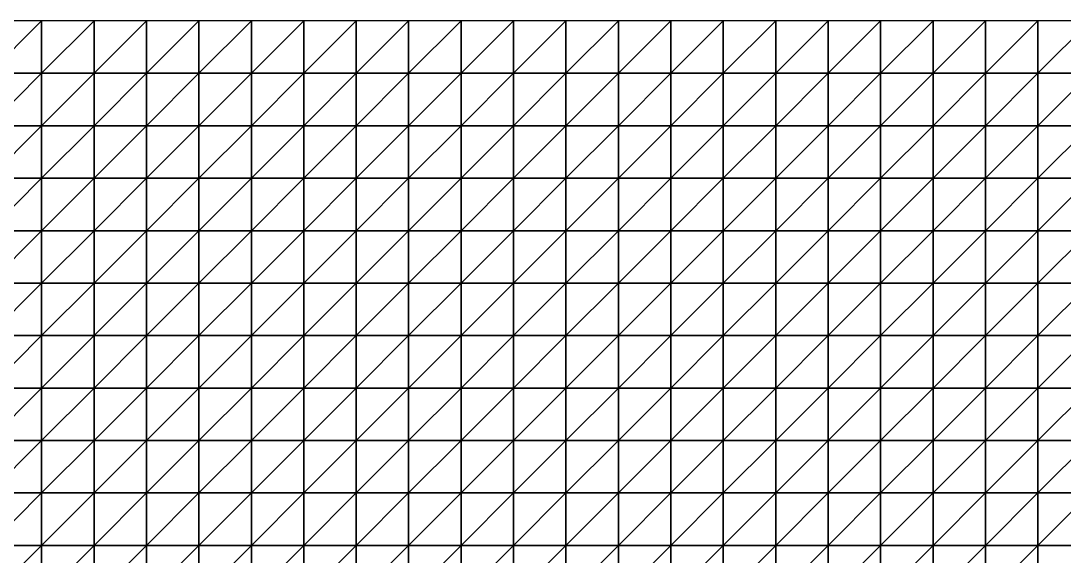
# Model space of a CAD drawing. Header units: metres. Extents: x 351000 to 353000, y 7455000 to 7457000.
# Drawn here: x 351490.1 to 351987.5, y 7456744.9 to 7457000 of the extents above; entities that cross this region are included whole.
import ezdxf

# ---------------------------------------------------------------- set-up
doc = ezdxf.new("R2010")
doc.units = ezdxf.units.M

msp = doc.modelspace()

# ---------------------------------------------------------------- linework, layer by layer
at = {"layer": 'BASE_OF_LEACHED_CAP_BOLC'}
for points in [[(351475, 7456975, 1185.72), (351500, 7456975, 1188.77), (351500, 7457000, 1187.49)], [(351475, 7456975, 1185.72), (351500, 7457000, 1187.49), (351475, 7457000, 1183.4)], [(351500, 7456975, 1188.77), (351525, 7456975, 1193.11), (351525, 7457000, 1192.97)], [(351500, 7456975, 1188.77), (351525, 7457000, 1192.97), (351500, 7457000, 1187.49)], [(351525, 7456975, 1193.11), (351550, 7456975, 1198.22), (351550, 7457000, 1198.98)], [(351525, 7456975, 1193.11), (351550, 7457000, 1198.98), (351525, 7457000, 1192.97)], [(351550, 7456975, 1198.22), (351575, 7456975, 1203.23), (351575, 7457000, 1204.43)], [(351550, 7456975, 1198.22), (351575, 7457000, 1204.43), (351550, 7457000, 1198.98)], [(351575, 7456975, 1203.23), (351600, 7456975, 1207.21), (351600, 7457000, 1206.91)], [(351575, 7456975, 1203.23), (351600, 7457000, 1206.91), (351575, 7457000, 1204.43)], [(351600, 7456975, 1207.21), (351625, 7456975, 1206.08), (351625, 7457000, 1205.82)], [(351600, 7456975, 1207.21), (351625, 7457000, 1205.82), (351600, 7457000, 1206.91)], [(351625, 7456975, 1206.08), (351650, 7456975, 1203.89), (351650, 7457000, 1204.15)], [(351625, 7456975, 1206.08), (351650, 7457000, 1204.15), (351625, 7457000, 1205.82)], [(351650, 7456975, 1203.89), (351675, 7456975, 1201.04), (351675, 7457000, 1201.89)], [(351650, 7456975, 1203.89), (351675, 7457000, 1201.89), (351650, 7457000, 1204.15)], [(351675, 7456975, 1201.04), (351700, 7456975, 1197.55), (351700, 7457000, 1199.04)], [(351675, 7456975, 1201.04), (351700, 7457000, 1199.04), (351675, 7457000, 1201.89)], [(351700, 7456975, 1197.55), (351725, 7456975, 1193.6), (351725, 7457000, 1195.69)], [(351700, 7456975, 1197.55), (351725, 7457000, 1195.69), (351700, 7457000, 1199.04)], [(351725, 7456975, 1193.6), (351750, 7456975, 1189.48), (351750, 7457000, 1192.06)], [(351725, 7456975, 1193.6), (351750, 7457000, 1192.06), (351725, 7457000, 1195.69)], [(351750, 7456975, 1189.48), (351775, 7456975, 1185.61), (351775, 7457000, 1188.5)], [(351750, 7456975, 1189.48), (351775, 7457000, 1188.5), (351750, 7457000, 1192.06)], [(351775, 7456975, 1185.61), (351800, 7456975, 1182.46), (351800, 7457000, 1185.46)], [(351775, 7456975, 1185.61), (351800, 7457000, 1185.46), (351775, 7457000, 1188.5)], [(351800, 7456975, 1182.46), (351825, 7456975, 1180.42), (351825, 7457000, 1183.36)], [(351800, 7456975, 1182.46), (351825, 7457000, 1183.36), (351800, 7457000, 1185.46)], [(351825, 7456975, 1180.42), (351850, 7456975, 1179.74), (351850, 7457000, 1182.45)], [(351825, 7456975, 1180.42), (351850, 7457000, 1182.45), (351825, 7457000, 1183.36)], [(351850, 7456975, 1179.74), (351875, 7456975, 1180.41), (351875, 7457000, 1182.8)], [(351850, 7456975, 1179.74), (351875, 7457000, 1182.8), (351850, 7457000, 1182.45)], [(351875, 7456975, 1180.41), (351900, 7456975, 1182.18), (351900, 7457000, 1184.22)], [(351875, 7456975, 1180.41), (351900, 7457000, 1184.22), (351875, 7457000, 1182.8)], [(351900, 7456975, 1182.18), (351925, 7456975, 1184.62), (351925, 7457000, 1186.29)], [(351900, 7456975, 1182.18), (351925, 7457000, 1186.29), (351900, 7457000, 1184.22)], [(351925, 7456975, 1184.62), (351950, 7456975, 1187.26), (351950, 7457000, 1188.57)], [(351925, 7456975, 1184.62), (351950, 7457000, 1188.57), (351925, 7457000, 1186.29)], [(351950, 7456975, 1187.26), (351975, 7456975, 1189.71), (351975, 7457000, 1190.64)], [(351950, 7456975, 1187.26), (351975, 7457000, 1190.64), (351950, 7457000, 1188.57)], [(351975, 7456975, 1189.71), (352000, 7456975, 1191.81), (352000, 7457000, 1192.3)], [(351975, 7456975, 1189.71), (352000, 7457000, 1192.3), (351975, 7457000, 1190.64)], [(351475, 7456950, 1189.33), (351500, 7456950, 1191.04), (351500, 7456975, 1188.77)], [(351475, 7456950, 1189.33), (351500, 7456975, 1188.77), (351475, 7456975, 1185.72)], [(351500, 7456950, 1191.04), (351525, 7456950, 1193.57), (351525, 7456975, 1193.11)], [(351500, 7456950, 1191.04), (351525, 7456975, 1193.11), (351500, 7456975, 1188.77)], [(351525, 7456950, 1193.57), (351550, 7456950, 1196.8), (351550, 7456975, 1198.22)], [(351525, 7456950, 1193.57), (351550, 7456975, 1198.22), (351525, 7456975, 1193.11)], [(351550, 7456950, 1196.8), (351575, 7456950, 1200.33), (351575, 7456975, 1203.23)], [(351550, 7456950, 1196.8), (351575, 7456975, 1203.23), (351550, 7456975, 1198.22)], [(351575, 7456950, 1200.33), (351600, 7456950, 1203.49), (351600, 7456975, 1207.21)], [(351575, 7456950, 1200.33), (351600, 7456975, 1207.21), (351575, 7456975, 1203.23)], [(351600, 7456950, 1203.49), (351625, 7456950, 1203.15), (351625, 7456975, 1206.08)], [(351600, 7456950, 1203.49), (351625, 7456975, 1206.08), (351600, 7456975, 1207.21)], [(351625, 7456950, 1203.15), (351650, 7456950, 1200.47), (351650, 7456975, 1203.89)], [(351625, 7456950, 1203.15), (351650, 7456975, 1203.89), (351625, 7456975, 1206.08)], [(351650, 7456950, 1200.47), (351675, 7456950, 1197.22), (351675, 7456975, 1201.04)], [(351650, 7456950, 1200.47), (351675, 7456975, 1201.04), (351650, 7456975, 1203.89)], [(351675, 7456950, 1197.22), (351700, 7456950, 1193.5), (351700, 7456975, 1197.55)], [(351675, 7456950, 1197.22), (351700, 7456975, 1197.55), (351675, 7456975, 1201.04)], [(351700, 7456950, 1193.5), (351725, 7456950, 1189.51), (351725, 7456975, 1193.6)], [(351700, 7456950, 1193.5), (351725, 7456975, 1193.6), (351700, 7456975, 1197.55)], [(351725, 7456950, 1189.51), (351750, 7456950, 1185.59), (351750, 7456975, 1189.48)], [(351725, 7456950, 1189.51), (351750, 7456975, 1189.48), (351725, 7456975, 1193.6)], [(351750, 7456950, 1185.59), (351775, 7456950, 1182.16), (351775, 7456975, 1185.61)], [(351750, 7456950, 1185.59), (351775, 7456975, 1185.61), (351750, 7456975, 1189.48)], [(351775, 7456950, 1182.16), (351800, 7456950, 1179.65), (351800, 7456975, 1182.46)], [(351775, 7456950, 1182.16), (351800, 7456975, 1182.46), (351775, 7456975, 1185.61)], [(351800, 7456950, 1179.65), (351825, 7456950, 1178.39), (351825, 7456975, 1180.42)], [(351800, 7456950, 1179.65), (351825, 7456975, 1180.42), (351800, 7456975, 1182.46)], [(351825, 7456950, 1178.39), (351850, 7456950, 1178.54), (351850, 7456975, 1179.74)], [(351825, 7456950, 1178.39), (351850, 7456975, 1179.74), (351825, 7456975, 1180.42)], [(351850, 7456950, 1178.54), (351875, 7456950, 1179.98), (351875, 7456975, 1180.41)], [(351850, 7456950, 1178.54), (351875, 7456975, 1180.41), (351850, 7456975, 1179.74)], [(351875, 7456950, 1179.98), (351900, 7456950, 1182.4), (351900, 7456975, 1182.18)], [(351875, 7456950, 1179.98), (351900, 7456975, 1182.18), (351875, 7456975, 1180.41)], [(351900, 7456950, 1182.4), (351925, 7456950, 1185.33), (351925, 7456975, 1184.62)], [(351900, 7456950, 1182.4), (351925, 7456975, 1184.62), (351900, 7456975, 1182.18)], [(351925, 7456950, 1185.33), (351950, 7456950, 1188.3), (351950, 7456975, 1187.26)], [(351925, 7456950, 1185.33), (351950, 7456975, 1187.26), (351925, 7456975, 1184.62)], [(351950, 7456950, 1188.3), (351975, 7456950, 1190.96), (351975, 7456975, 1189.71)], [(351950, 7456950, 1188.3), (351975, 7456975, 1189.71), (351950, 7456975, 1187.26)], [(351975, 7456950, 1190.96), (352000, 7456950, 1193.18), (352000, 7456975, 1191.81)], [(351975, 7456950, 1190.96), (352000, 7456975, 1191.81), (351975, 7456975, 1189.71)], [(351475, 7456925, 1192.86), (351500, 7456925, 1193.27), (351500, 7456950, 1191.04)], [(351475, 7456925, 1192.86), (351500, 7456950, 1191.04), (351475, 7456950, 1189.33)], [(351500, 7456925, 1193.27), (351525, 7456925, 1193.88), (351525, 7456950, 1193.57)], [(351500, 7456925, 1193.27), (351525, 7456950, 1193.57), (351500, 7456950, 1191.04)], [(351525, 7456925, 1193.88), (351550, 7456925, 1194.93), (351550, 7456950, 1196.8)], [(351525, 7456925, 1193.88), (351550, 7456950, 1196.8), (351525, 7456950, 1193.57)], [(351550, 7456925, 1194.93), (351575, 7456925, 1196.49), (351575, 7456950, 1200.33)], [(351550, 7456925, 1194.93), (351575, 7456950, 1200.33), (351550, 7456950, 1196.8)], [(351575, 7456925, 1196.49), (351600, 7456925, 1198.39), (351600, 7456950, 1203.49)], [(351575, 7456925, 1196.49), (351600, 7456950, 1203.49), (351575, 7456950, 1200.33)], [(351600, 7456925, 1198.39), (351625, 7456925, 1197.67), (351625, 7456950, 1203.15)], [(351600, 7456925, 1198.39), (351625, 7456950, 1203.15), (351600, 7456950, 1203.49)], [(351625, 7456925, 1197.67), (351650, 7456925, 1194.66), (351650, 7456950, 1200.47)], [(351625, 7456925, 1197.67), (351650, 7456950, 1200.47), (351625, 7456950, 1203.15)], [(351650, 7456925, 1194.66), (351675, 7456925, 1191.34), (351675, 7456950, 1197.22)], [(351650, 7456925, 1194.66), (351675, 7456950, 1197.22), (351650, 7456950, 1200.47)], [(351675, 7456925, 1191.34), (351700, 7456925, 1187.85), (351700, 7456950, 1193.5)], [(351675, 7456925, 1191.34), (351700, 7456950, 1193.5), (351675, 7456950, 1197.22)], [(351700, 7456925, 1187.85), (351725, 7456925, 1184.39), (351725, 7456950, 1189.51)], [(351700, 7456925, 1187.85), (351725, 7456950, 1189.51), (351700, 7456950, 1193.5)], [(351725, 7456925, 1184.39), (351750, 7456925, 1181.3), (351750, 7456950, 1185.59)], [(351725, 7456925, 1184.39), (351750, 7456950, 1185.59), (351725, 7456950, 1189.51)], [(351750, 7456925, 1181.3), (351775, 7456925, 1178.95), (351775, 7456950, 1182.16)], [(351750, 7456925, 1181.3), (351775, 7456950, 1182.16), (351750, 7456950, 1185.59)], [(351775, 7456925, 1178.95), (351800, 7456925, 1177.69), (351800, 7456950, 1179.65)], [(351775, 7456925, 1178.95), (351800, 7456950, 1179.65), (351775, 7456950, 1182.16)], [(351800, 7456925, 1177.69), (351825, 7456925, 1177.74), (351825, 7456950, 1178.39)], [(351800, 7456925, 1177.69), (351825, 7456950, 1178.39), (351800, 7456950, 1179.65)], [(351825, 7456925, 1177.74), (351850, 7456925, 1179.13), (351850, 7456950, 1178.54)], [(351825, 7456925, 1177.74), (351850, 7456950, 1178.54), (351825, 7456950, 1178.39)], [(351850, 7456925, 1179.13), (351875, 7456925, 1181.62), (351875, 7456950, 1179.98)], [(351850, 7456925, 1179.13), (351875, 7456950, 1179.98), (351850, 7456950, 1178.54)], [(351875, 7456925, 1181.62), (351900, 7456925, 1184.83), (351900, 7456950, 1182.4)], [(351875, 7456925, 1181.62), (351900, 7456950, 1182.4), (351875, 7456950, 1179.98)], [(351900, 7456925, 1184.83), (351925, 7456925, 1188.24), (351925, 7456950, 1185.33)], [(351900, 7456925, 1184.83), (351925, 7456950, 1185.33), (351900, 7456950, 1182.4)], [(351925, 7456925, 1188.24), (351950, 7456925, 1191.41), (351950, 7456950, 1188.3)], [(351925, 7456925, 1188.24), (351950, 7456950, 1188.3), (351925, 7456950, 1185.33)], [(351950, 7456925, 1191.41), (351975, 7456925, 1194.03), (351975, 7456950, 1190.96)], [(351950, 7456925, 1191.41), (351975, 7456950, 1190.96), (351950, 7456950, 1188.3)], [(351975, 7456925, 1194.03), (352000, 7456925, 1196.04), (352000, 7456950, 1193.18)], [(351975, 7456925, 1194.03), (352000, 7456950, 1193.18), (351975, 7456950, 1190.96)], [(351475, 7456900, 1195.24), (351500, 7456900, 1194.71), (351500, 7456925, 1193.27)], [(351475, 7456900, 1195.24), (351500, 7456925, 1193.27), (351475, 7456925, 1192.86)], [(351500, 7456900, 1194.71), (351525, 7456900, 1193.94), (351525, 7456925, 1193.88)], [(351500, 7456900, 1194.71), (351525, 7456925, 1193.88), (351500, 7456925, 1193.27)], [(351525, 7456900, 1193.94), (351550, 7456900, 1193.28), (351550, 7456925, 1194.93)], [(351525, 7456900, 1193.94), (351550, 7456925, 1194.93), (351525, 7456925, 1193.88)], [(351550, 7456900, 1193.28), (351575, 7456900, 1193.14), (351575, 7456925, 1196.49)], [(351550, 7456900, 1193.28), (351575, 7456925, 1196.49), (351550, 7456925, 1194.93)], [(351575, 7456900, 1193.14), (351600, 7456900, 1193.69), (351600, 7456925, 1198.39)], [(351575, 7456900, 1193.14), (351600, 7456925, 1198.39), (351575, 7456925, 1196.49)], [(351600, 7456900, 1193.69), (351625, 7456900, 1190.72), (351625, 7456925, 1197.67)], [(351600, 7456900, 1193.69), (351625, 7456925, 1197.67), (351600, 7456925, 1198.39)], [(351625, 7456900, 1190.72), (351650, 7456900, 1187.67), (351650, 7456925, 1194.66)], [(351625, 7456900, 1190.72), (351650, 7456925, 1194.66), (351625, 7456925, 1197.67)], [(351650, 7456900, 1187.67), (351675, 7456900, 1184.64), (351675, 7456925, 1191.34)], [(351650, 7456900, 1187.67), (351675, 7456925, 1191.34), (351650, 7456925, 1194.66)], [(351675, 7456900, 1184.64), (351700, 7456900, 1181.78), (351700, 7456925, 1187.85)], [(351675, 7456900, 1184.64), (351700, 7456925, 1187.85), (351675, 7456925, 1191.34)], [(351700, 7456900, 1181.78), (351725, 7456900, 1179.31), (351725, 7456925, 1184.39)], [(351700, 7456900, 1181.78), (351725, 7456925, 1184.39), (351700, 7456925, 1187.85)], [(351725, 7456900, 1179.31), (351750, 7456900, 1177.5), (351750, 7456925, 1181.3)], [(351725, 7456900, 1179.31), (351750, 7456925, 1181.3), (351725, 7456925, 1184.39)], [(351750, 7456900, 1177.5), (351775, 7456900, 1176.66), (351775, 7456925, 1178.95)], [(351750, 7456900, 1177.5), (351775, 7456925, 1178.95), (351750, 7456925, 1181.3)], [(351775, 7456900, 1176.66), (351800, 7456900, 1177.02), (351800, 7456925, 1177.69)], [(351775, 7456900, 1176.66), (351800, 7456925, 1177.69), (351775, 7456925, 1178.95)], [(351800, 7456900, 1177.02), (351825, 7456900, 1178.66), (351825, 7456925, 1177.74)], [(351800, 7456900, 1177.02), (351825, 7456925, 1177.74), (351800, 7456925, 1177.69)], [(351825, 7456900, 1178.66), (351850, 7456900, 1181.47), (351850, 7456925, 1179.13)], [(351825, 7456900, 1178.66), (351850, 7456925, 1179.13), (351825, 7456925, 1177.74)], [(351850, 7456900, 1181.47), (351875, 7456900, 1185.09), (351875, 7456925, 1181.62)], [(351850, 7456900, 1181.47), (351875, 7456925, 1181.62), (351850, 7456925, 1179.13)], [(351875, 7456900, 1185.09), (351900, 7456900, 1189.06), (351900, 7456925, 1184.83)], [(351875, 7456900, 1185.09), (351900, 7456925, 1184.83), (351875, 7456925, 1181.62)], [(351900, 7456900, 1189.06), (351925, 7456900, 1192.84), (351925, 7456925, 1188.24)], [(351900, 7456900, 1189.06), (351925, 7456925, 1188.24), (351900, 7456925, 1184.83)], [(351925, 7456900, 1192.84), (351950, 7456900, 1196.01), (351950, 7456925, 1191.41)], [(351925, 7456900, 1192.84), (351950, 7456925, 1191.41), (351925, 7456925, 1188.24)], [(351950, 7456900, 1196.01), (351975, 7456900, 1198.34), (351975, 7456925, 1194.03)], [(351950, 7456900, 1196.01), (351975, 7456925, 1194.03), (351950, 7456925, 1191.41)], [(351975, 7456900, 1198.34), (352000, 7456900, 1199.84), (352000, 7456925, 1196.04)], [(351975, 7456900, 1198.34), (352000, 7456925, 1196.04), (351975, 7456925, 1194.03)], [(351475, 7456875, 1196.16), (351500, 7456875, 1195.3), (351500, 7456900, 1194.71)], [(351475, 7456875, 1196.16), (351500, 7456900, 1194.71), (351475, 7456900, 1195.24)], [(351500, 7456875, 1195.3), (351525, 7456875, 1194.09), (351525, 7456900, 1193.94)], [(351500, 7456875, 1195.3), (351525, 7456900, 1193.94), (351500, 7456900, 1194.71)], [(351525, 7456875, 1194.09), (351550, 7456875, 1192.74), (351550, 7456900, 1193.28)], [(351525, 7456875, 1194.09), (351550, 7456900, 1193.28), (351525, 7456900, 1193.94)], [(351550, 7456875, 1192.74), (351575, 7456875, 1189.78), (351575, 7456900, 1193.14)], [(351550, 7456875, 1192.74), (351575, 7456900, 1193.14), (351550, 7456900, 1193.28)], [(351575, 7456875, 1189.78), (351600, 7456875, 1186.65), (351600, 7456900, 1193.69)], [(351575, 7456875, 1189.78), (351600, 7456900, 1193.69), (351575, 7456900, 1193.14)], [(351600, 7456875, 1186.65), (351625, 7456875, 1183.63), (351625, 7456900, 1190.72)], [(351600, 7456875, 1186.65), (351625, 7456900, 1190.72), (351600, 7456900, 1193.69)], [(351625, 7456875, 1183.63), (351650, 7456875, 1180.83), (351650, 7456900, 1187.67)], [(351625, 7456875, 1183.63), (351650, 7456900, 1187.67), (351625, 7456900, 1190.72)], [(351650, 7456875, 1180.83), (351675, 7456875, 1178.39), (351675, 7456900, 1184.64)], [(351650, 7456875, 1180.83), (351675, 7456900, 1184.64), (351650, 7456900, 1187.67)], [(351675, 7456875, 1178.39), (351700, 7456875, 1176.45), (351700, 7456900, 1181.78)], [(351675, 7456875, 1178.39), (351700, 7456900, 1181.78), (351675, 7456900, 1184.64)], [(351700, 7456875, 1176.45), (351725, 7456875, 1175.21), (351725, 7456900, 1179.31)], [(351700, 7456875, 1176.45), (351725, 7456900, 1179.31), (351700, 7456900, 1181.78)], [(351725, 7456875, 1175.21), (351750, 7456875, 1174.9), (351750, 7456900, 1177.5)], [(351725, 7456875, 1175.21), (351750, 7456900, 1177.5), (351725, 7456900, 1179.31)], [(351750, 7456875, 1174.9), (351775, 7456875, 1175.72), (351775, 7456900, 1176.66)], [(351750, 7456875, 1174.9), (351775, 7456900, 1176.66), (351750, 7456900, 1177.5)], [(351775, 7456875, 1175.72), (351800, 7456875, 1177.79), (351800, 7456900, 1177.02)], [(351775, 7456875, 1175.72), (351800, 7456900, 1177.02), (351775, 7456900, 1176.66)], [(351800, 7456875, 1177.79), (351825, 7456875, 1181.03), (351825, 7456900, 1178.66)], [(351800, 7456875, 1177.79), (351825, 7456900, 1178.66), (351800, 7456900, 1177.02)], [(351825, 7456875, 1181.03), (351850, 7456875, 1185.2), (351850, 7456900, 1181.47)], [(351825, 7456875, 1181.03), (351850, 7456900, 1181.47), (351825, 7456900, 1178.66)], [(351850, 7456875, 1185.2), (351875, 7456875, 1189.84), (351875, 7456900, 1185.09)], [(351850, 7456875, 1185.2), (351875, 7456900, 1185.09), (351850, 7456900, 1181.47)], [(351875, 7456875, 1189.84), (351900, 7456875, 1194.42), (351900, 7456900, 1189.06)], [(351875, 7456875, 1189.84), (351900, 7456900, 1189.06), (351875, 7456900, 1185.09)], [(351900, 7456875, 1194.42), (351925, 7456875, 1198.39), (351925, 7456900, 1192.84)], [(351900, 7456875, 1194.42), (351925, 7456900, 1192.84), (351900, 7456900, 1189.06)], [(351925, 7456875, 1198.39), (351950, 7456875, 1201.39), (351950, 7456900, 1196.01)], [(351925, 7456875, 1198.39), (351950, 7456900, 1196.01), (351925, 7456900, 1192.84)], [(351950, 7456875, 1201.39), (351975, 7456875, 1203.25), (351975, 7456900, 1198.34)], [(351950, 7456875, 1201.39), (351975, 7456900, 1198.34), (351950, 7456900, 1196.01)], [(351975, 7456875, 1203.25), (352000, 7456875, 1204.09), (352000, 7456900, 1199.84)], [(351975, 7456875, 1203.25), (352000, 7456900, 1199.84), (351975, 7456900, 1198.34)], [(351475, 7456850, 1194.45), (351500, 7456850, 1192.55), (351500, 7456875, 1195.3)], [(351475, 7456850, 1194.45), (351500, 7456875, 1195.3), (351475, 7456875, 1196.16)], [(351500, 7456850, 1192.55), (351525, 7456850, 1189.91), (351525, 7456875, 1194.09)], [(351500, 7456850, 1192.55), (351525, 7456875, 1194.09), (351500, 7456875, 1195.3)], [(351525, 7456850, 1189.91), (351550, 7456850, 1186.81), (351550, 7456875, 1192.74)], [(351525, 7456850, 1189.91), (351550, 7456875, 1192.74), (351525, 7456875, 1194.09)], [(351550, 7456850, 1186.81), (351575, 7456850, 1183.58), (351575, 7456875, 1189.78)], [(351550, 7456850, 1186.81), (351575, 7456875, 1189.78), (351550, 7456875, 1192.74)], [(351575, 7456850, 1183.58), (351600, 7456850, 1180.47), (351600, 7456875, 1186.65)], [(351575, 7456850, 1183.58), (351600, 7456875, 1186.65), (351575, 7456875, 1189.78)], [(351600, 7456850, 1180.47), (351625, 7456850, 1177.68), (351625, 7456875, 1183.63)], [(351600, 7456850, 1180.47), (351625, 7456875, 1183.63), (351600, 7456875, 1186.65)], [(351625, 7456850, 1177.68), (351650, 7456850, 1175.37), (351650, 7456875, 1180.83)], [(351625, 7456850, 1177.68), (351650, 7456875, 1180.83), (351625, 7456875, 1183.63)], [(351650, 7456850, 1175.37), (351675, 7456850, 1173.68), (351675, 7456875, 1178.39)], [(351650, 7456850, 1175.37), (351675, 7456875, 1178.39), (351650, 7456875, 1180.83)], [(351675, 7456850, 1173.68), (351700, 7456850, 1172.75), (351700, 7456875, 1176.45)], [(351675, 7456850, 1173.68), (351700, 7456875, 1176.45), (351675, 7456875, 1178.39)], [(351700, 7456850, 1172.75), (351725, 7456850, 1172.77), (351725, 7456875, 1175.21)], [(351700, 7456850, 1172.75), (351725, 7456875, 1175.21), (351700, 7456875, 1176.45)], [(351725, 7456850, 1172.77), (351750, 7456850, 1173.9), (351750, 7456875, 1174.9)], [(351725, 7456850, 1172.77), (351750, 7456875, 1174.9), (351725, 7456875, 1175.21)], [(351750, 7456850, 1173.9), (351775, 7456850, 1176.27), (351775, 7456875, 1175.72)], [(351750, 7456850, 1173.9), (351775, 7456875, 1175.72), (351750, 7456875, 1174.9)], [(351775, 7456850, 1176.27), (351800, 7456850, 1179.86), (351800, 7456875, 1177.79)], [(351775, 7456850, 1176.27), (351800, 7456875, 1177.79), (351775, 7456875, 1175.72)], [(351800, 7456850, 1179.86), (351825, 7456850, 1184.49), (351825, 7456875, 1181.03)], [(351800, 7456850, 1179.86), (351825, 7456875, 1181.03), (351800, 7456875, 1177.79)], [(351825, 7456850, 1184.49), (351850, 7456850, 1189.78), (351850, 7456875, 1185.2)], [(351825, 7456850, 1184.49), (351850, 7456875, 1185.2), (351825, 7456875, 1181.03)], [(351850, 7456850, 1189.78), (351875, 7456850, 1195.2), (351875, 7456875, 1189.84)], [(351850, 7456850, 1189.78), (351875, 7456875, 1189.84), (351850, 7456875, 1185.2)], [(351875, 7456850, 1195.2), (351900, 7456850, 1200.18), (351900, 7456875, 1194.42)], [(351875, 7456850, 1195.2), (351900, 7456875, 1194.42), (351875, 7456875, 1189.84)], [(351900, 7456850, 1200.18), (351925, 7456850, 1204.19), (351925, 7456875, 1198.39)], [(351900, 7456850, 1200.18), (351925, 7456875, 1198.39), (351900, 7456875, 1194.42)], [(351925, 7456850, 1204.19), (351950, 7456850, 1206.9), (351950, 7456875, 1201.39)], [(351925, 7456850, 1204.19), (351950, 7456875, 1201.39), (351925, 7456875, 1198.39)], [(351950, 7456850, 1206.9), (351975, 7456850, 1208.24), (351975, 7456875, 1203.25)], [(351950, 7456850, 1206.9), (351975, 7456875, 1203.25), (351950, 7456875, 1201.39)], [(351975, 7456850, 1208.24), (352000, 7456850, 1208.4), (352000, 7456875, 1204.09)], [(351975, 7456850, 1208.24), (352000, 7456875, 1204.09), (351975, 7456875, 1203.25)], [(351475, 7456825, 1189.96), (351500, 7456825, 1187.8), (351500, 7456850, 1192.55)], [(351475, 7456825, 1189.96), (351500, 7456850, 1192.55), (351475, 7456850, 1194.45)], [(351500, 7456825, 1187.8), (351525, 7456825, 1185.07), (351525, 7456850, 1189.91)], [(351500, 7456825, 1187.8), (351525, 7456850, 1189.91), (351500, 7456850, 1192.55)], [(351525, 7456825, 1185.07), (351550, 7456825, 1182.03), (351550, 7456850, 1186.81)], [(351525, 7456825, 1185.07), (351550, 7456850, 1186.81), (351525, 7456850, 1189.91)], [(351550, 7456825, 1182.03), (351575, 7456825, 1178.99), (351575, 7456850, 1183.58)], [(351550, 7456825, 1182.03), (351575, 7456850, 1183.58), (351550, 7456850, 1186.81)], [(351575, 7456825, 1178.99), (351600, 7456825, 1176.2), (351600, 7456850, 1180.47)], [(351575, 7456825, 1178.99), (351600, 7456850, 1180.47), (351575, 7456850, 1183.58)], [(351600, 7456825, 1176.2), (351625, 7456825, 1173.86), (351625, 7456850, 1177.68)], [(351600, 7456825, 1176.2), (351625, 7456850, 1177.68), (351600, 7456850, 1180.47)], [(351625, 7456825, 1173.86), (351650, 7456825, 1172.15), (351650, 7456850, 1175.37)], [(351625, 7456825, 1173.86), (351650, 7456850, 1175.37), (351625, 7456850, 1177.68)], [(351650, 7456825, 1172.15), (351675, 7456825, 1171.21), (351675, 7456850, 1173.68)], [(351650, 7456825, 1172.15), (351675, 7456850, 1173.68), (351650, 7456850, 1175.37)], [(351675, 7456825, 1171.21), (351700, 7456825, 1171.2), (351700, 7456850, 1172.75)], [(351675, 7456825, 1171.21), (351700, 7456850, 1172.75), (351675, 7456850, 1173.68)], [(351700, 7456825, 1171.2), (351725, 7456825, 1172.28), (351725, 7456850, 1172.77)], [(351700, 7456825, 1171.2), (351725, 7456850, 1172.77), (351700, 7456850, 1172.75)], [(351725, 7456825, 1172.28), (351750, 7456825, 1174.58), (351750, 7456850, 1173.9)], [(351725, 7456825, 1172.28), (351750, 7456850, 1173.9), (351725, 7456850, 1172.77)], [(351750, 7456825, 1174.58), (351775, 7456825, 1178.16), (351775, 7456850, 1176.27)], [(351750, 7456825, 1174.58), (351775, 7456850, 1176.27), (351750, 7456850, 1173.9)], [(351775, 7456825, 1178.16), (351800, 7456825, 1182.91), (351800, 7456850, 1179.86)], [(351775, 7456825, 1178.16), (351800, 7456850, 1179.86), (351775, 7456850, 1176.27)], [(351800, 7456825, 1182.91), (351825, 7456825, 1188.55), (351825, 7456850, 1184.49)], [(351800, 7456825, 1182.91), (351825, 7456850, 1184.49), (351800, 7456850, 1179.86)], [(351825, 7456825, 1188.55), (351850, 7456825, 1194.63), (351850, 7456850, 1189.78)], [(351825, 7456825, 1188.55), (351850, 7456850, 1189.78), (351825, 7456850, 1184.49)], [(351850, 7456825, 1194.63), (351875, 7456825, 1200.55), (351875, 7456850, 1195.2)], [(351850, 7456825, 1194.63), (351875, 7456850, 1195.2), (351850, 7456850, 1189.78)], [(351875, 7456825, 1200.55), (351900, 7456825, 1205.72), (351900, 7456850, 1200.18)], [(351875, 7456825, 1200.55), (351900, 7456850, 1200.18), (351875, 7456850, 1195.2)], [(351900, 7456825, 1205.72), (351925, 7456825, 1209.66), (351925, 7456850, 1204.19)], [(351900, 7456825, 1205.72), (351925, 7456850, 1204.19), (351900, 7456850, 1200.18)], [(351925, 7456825, 1209.66), (351950, 7456825, 1212.08), (351950, 7456850, 1206.9)], [(351925, 7456825, 1209.66), (351950, 7456850, 1206.9), (351925, 7456850, 1204.19)], [(351950, 7456825, 1212.08), (351975, 7456825, 1212.99), (351975, 7456850, 1208.24)], [(351950, 7456825, 1212.08), (351975, 7456850, 1208.24), (351950, 7456850, 1206.9)], [(351975, 7456825, 1212.99), (352000, 7456825, 1212.63), (352000, 7456850, 1208.4)], [(351975, 7456825, 1212.99), (352000, 7456850, 1208.4), (351975, 7456850, 1208.24)], [(351475, 7456800, 1186.07), (351500, 7456800, 1184.2), (351500, 7456825, 1187.8)], [(351475, 7456800, 1186.07), (351500, 7456825, 1187.8), (351475, 7456825, 1189.96)], [(351500, 7456800, 1184.2), (351525, 7456800, 1181.86), (351525, 7456825, 1185.07)], [(351500, 7456800, 1184.2), (351525, 7456825, 1185.07), (351500, 7456825, 1187.8)], [(351525, 7456800, 1181.86), (351550, 7456800, 1179.3), (351550, 7456825, 1182.03)], [(351525, 7456800, 1181.86), (351550, 7456825, 1182.03), (351525, 7456825, 1185.07)], [(351550, 7456800, 1179.3), (351575, 7456800, 1176.77), (351575, 7456825, 1178.99)], [(351550, 7456800, 1179.3), (351575, 7456825, 1178.99), (351550, 7456825, 1182.03)], [(351575, 7456800, 1176.77), (351600, 7456800, 1174.51), (351600, 7456825, 1176.2)], [(351575, 7456800, 1176.77), (351600, 7456825, 1176.2), (351575, 7456825, 1178.99)], [(351600, 7456800, 1174.51), (351625, 7456800, 1172.71), (351625, 7456825, 1173.86)], [(351600, 7456800, 1174.51), (351625, 7456825, 1173.86), (351600, 7456825, 1176.2)], [(351625, 7456800, 1172.71), (351650, 7456800, 1171.56), (351650, 7456825, 1172.15)], [(351625, 7456800, 1172.71), (351650, 7456825, 1172.15), (351625, 7456825, 1173.86)], [(351650, 7456800, 1171.56), (351675, 7456800, 1171.23), (351675, 7456825, 1171.21)], [(351650, 7456800, 1171.56), (351675, 7456825, 1171.21), (351650, 7456825, 1172.15)], [(351675, 7456800, 1171.23), (351700, 7456800, 1171.89), (351700, 7456825, 1171.2)], [(351675, 7456800, 1171.23), (351700, 7456825, 1171.2), (351675, 7456825, 1171.21)], [(351700, 7456800, 1171.89), (351725, 7456800, 1173.7), (351725, 7456825, 1172.28)], [(351700, 7456800, 1171.89), (351725, 7456825, 1172.28), (351700, 7456825, 1171.2)], [(351725, 7456800, 1173.7), (351750, 7456800, 1176.77), (351750, 7456825, 1174.58)], [(351725, 7456800, 1173.7), (351750, 7456825, 1174.58), (351725, 7456825, 1172.28)], [(351750, 7456800, 1176.77), (351775, 7456800, 1181.11), (351775, 7456825, 1178.16)], [(351750, 7456800, 1176.77), (351775, 7456825, 1178.16), (351750, 7456825, 1174.58)], [(351775, 7456800, 1181.11), (351800, 7456800, 1186.57), (351800, 7456825, 1182.91)], [(351775, 7456800, 1181.11), (351800, 7456825, 1182.91), (351775, 7456825, 1178.16)], [(351800, 7456800, 1186.57), (351825, 7456800, 1192.79), (351825, 7456825, 1188.55)], [(351800, 7456800, 1186.57), (351825, 7456825, 1188.55), (351800, 7456825, 1182.91)], [(351825, 7456800, 1192.79), (351850, 7456800, 1199.29), (351850, 7456825, 1194.63)], [(351825, 7456800, 1192.79), (351850, 7456825, 1194.63), (351825, 7456825, 1188.55)], [(351850, 7456800, 1199.29), (351875, 7456800, 1205.44), (351875, 7456825, 1200.55)], [(351850, 7456800, 1199.29), (351875, 7456825, 1200.55), (351850, 7456825, 1194.63)], [(351875, 7456800, 1205.44), (351900, 7456800, 1209.68), (351900, 7456825, 1205.72)], [(351875, 7456800, 1205.44), (351900, 7456825, 1205.72), (351875, 7456825, 1200.55)], [(351900, 7456800, 1209.68), (351925, 7456800, 1212.26), (351925, 7456825, 1209.66)], [(351900, 7456800, 1209.68), (351925, 7456825, 1209.66), (351900, 7456825, 1205.72)], [(351925, 7456800, 1212.26), (351950, 7456800, 1215.45), (351950, 7456825, 1212.08)], [(351925, 7456800, 1212.26), (351950, 7456825, 1212.08), (351925, 7456825, 1209.66)], [(351950, 7456800, 1215.45), (351975, 7456800, 1217.43), (351975, 7456825, 1212.99)], [(351950, 7456800, 1215.45), (351975, 7456825, 1212.99), (351950, 7456825, 1212.08)], [(351975, 7456800, 1217.43), (352000, 7456800, 1216.83), (352000, 7456825, 1212.63)], [(351975, 7456800, 1217.43), (352000, 7456825, 1212.63), (351975, 7456825, 1212.99)], [(351475, 7456775, 1183.6), (351500, 7456775, 1182.43), (351500, 7456800, 1184.2)], [(351475, 7456775, 1183.6), (351500, 7456800, 1184.2), (351475, 7456800, 1186.07)], [(351500, 7456775, 1182.43), (351525, 7456775, 1180.85), (351525, 7456800, 1181.86)], [(351500, 7456775, 1182.43), (351525, 7456800, 1181.86), (351500, 7456800, 1184.2)], [(351525, 7456775, 1180.85), (351550, 7456775, 1179.03), (351550, 7456800, 1179.3)], [(351525, 7456775, 1180.85), (351550, 7456800, 1179.3), (351525, 7456800, 1181.86)], [(351550, 7456775, 1179.03), (351575, 7456775, 1177.19), (351575, 7456800, 1176.77)], [(351550, 7456775, 1179.03), (351575, 7456800, 1176.77), (351550, 7456800, 1179.3)], [(351575, 7456775, 1177.19), (351600, 7456775, 1175.53), (351600, 7456800, 1174.51)], [(351575, 7456775, 1177.19), (351600, 7456800, 1174.51), (351575, 7456800, 1176.77)], [(351600, 7456775, 1175.53), (351625, 7456775, 1174.26), (351625, 7456800, 1172.71)], [(351600, 7456775, 1175.53), (351625, 7456800, 1172.71), (351600, 7456800, 1174.51)], [(351625, 7456775, 1174.26), (351650, 7456775, 1173.56), (351650, 7456800, 1171.56)], [(351625, 7456775, 1174.26), (351650, 7456800, 1171.56), (351625, 7456800, 1172.71)], [(351650, 7456775, 1173.56), (351675, 7456775, 1173.61), (351675, 7456800, 1171.23)], [(351650, 7456775, 1173.56), (351675, 7456800, 1171.23), (351650, 7456800, 1171.56)], [(351675, 7456775, 1173.61), (351700, 7456775, 1174.63), (351700, 7456800, 1171.89)], [(351675, 7456775, 1173.61), (351700, 7456800, 1171.89), (351675, 7456800, 1171.23)], [(351700, 7456775, 1174.63), (351725, 7456775, 1176.78), (351725, 7456800, 1173.7)], [(351700, 7456775, 1174.63), (351725, 7456800, 1173.7), (351700, 7456800, 1171.89)], [(351725, 7456775, 1176.78), (351750, 7456775, 1180.18), (351750, 7456800, 1176.77)], [(351725, 7456775, 1176.78), (351750, 7456800, 1176.77), (351725, 7456800, 1173.7)], [(351750, 7456775, 1180.18), (351775, 7456775, 1184.83), (351775, 7456800, 1181.11)], [(351750, 7456775, 1180.18), (351775, 7456800, 1181.11), (351750, 7456800, 1176.77)], [(351775, 7456775, 1184.83), (351800, 7456775, 1190.54), (351800, 7456800, 1186.57)], [(351775, 7456775, 1184.83), (351800, 7456800, 1186.57), (351775, 7456800, 1181.11)], [(351800, 7456775, 1190.54), (351825, 7456775, 1196.96), (351825, 7456800, 1192.79)], [(351800, 7456775, 1190.54), (351825, 7456800, 1192.79), (351800, 7456800, 1186.57)], [(351825, 7456775, 1196.96), (351850, 7456775, 1203.56), (351850, 7456800, 1199.29)], [(351825, 7456775, 1196.96), (351850, 7456800, 1199.29), (351825, 7456800, 1192.79)], [(351850, 7456775, 1203.56), (351875, 7456775, 1206.45), (351875, 7456800, 1205.44)], [(351850, 7456775, 1203.56), (351875, 7456800, 1205.44), (351850, 7456800, 1199.29)], [(351875, 7456775, 1206.45), (351900, 7456775, 1208.49), (351900, 7456800, 1209.68)], [(351875, 7456775, 1206.45), (351900, 7456800, 1209.68), (351875, 7456800, 1205.44)], [(351900, 7456775, 1208.49), (351925, 7456775, 1211.79), (351925, 7456800, 1212.26)], [(351900, 7456775, 1208.49), (351925, 7456800, 1212.26), (351900, 7456800, 1209.68)], [(351925, 7456775, 1211.79), (351950, 7456775, 1216.11), (351950, 7456800, 1215.45)], [(351925, 7456775, 1211.79), (351950, 7456800, 1215.45), (351925, 7456800, 1212.26)], [(351950, 7456775, 1216.11), (351975, 7456775, 1220.79), (351975, 7456800, 1217.43)], [(351950, 7456775, 1216.11), (351975, 7456800, 1217.43), (351950, 7456800, 1215.45)], [(351975, 7456775, 1220.79), (352000, 7456775, 1221.2), (352000, 7456800, 1216.83)], [(351975, 7456775, 1220.79), (352000, 7456800, 1216.83), (351975, 7456800, 1217.43)], [(351475, 7456750, 1183.01), (351500, 7456750, 1182.78), (351500, 7456775, 1182.43)], [(351475, 7456750, 1183.01), (351500, 7456775, 1182.43), (351475, 7456775, 1183.6)], [(351500, 7456750, 1182.78), (351525, 7456750, 1182.12), (351525, 7456775, 1180.85)], [(351500, 7456750, 1182.78), (351525, 7456775, 1180.85), (351500, 7456775, 1182.43)], [(351525, 7456750, 1182.12), (351550, 7456750, 1181.15), (351550, 7456775, 1179.03)], [(351525, 7456750, 1182.12), (351550, 7456775, 1179.03), (351525, 7456775, 1180.85)], [(351550, 7456750, 1181.15), (351575, 7456750, 1180.03), (351575, 7456775, 1177.19)], [(351550, 7456750, 1181.15), (351575, 7456775, 1177.19), (351550, 7456775, 1179.03)], [(351575, 7456750, 1180.03), (351600, 7456750, 1178.96), (351600, 7456775, 1175.53)], [(351575, 7456750, 1180.03), (351600, 7456775, 1175.53), (351575, 7456775, 1177.19)], [(351600, 7456750, 1178.96), (351625, 7456750, 1178.11), (351625, 7456775, 1174.26)], [(351600, 7456750, 1178.96), (351625, 7456775, 1174.26), (351600, 7456775, 1175.53)], [(351625, 7456750, 1178.11), (351650, 7456750, 1177.69), (351650, 7456775, 1173.56)], [(351625, 7456750, 1178.11), (351650, 7456775, 1173.56), (351625, 7456775, 1174.26)], [(351650, 7456750, 1177.69), (351675, 7456750, 1177.92), (351675, 7456775, 1173.61)], [(351650, 7456750, 1177.69), (351675, 7456775, 1173.61), (351650, 7456775, 1173.56)], [(351675, 7456750, 1177.92), (351700, 7456750, 1179), (351700, 7456775, 1174.63)], [(351675, 7456750, 1177.92), (351700, 7456775, 1174.63), (351675, 7456775, 1173.61)], [(351700, 7456750, 1179), (351725, 7456750, 1181.16), (351725, 7456775, 1176.78)], [(351700, 7456750, 1179), (351725, 7456775, 1176.78), (351700, 7456775, 1174.63)], [(351725, 7456750, 1181.16), (351750, 7456750, 1184.53), (351750, 7456775, 1180.18)], [(351725, 7456750, 1181.16), (351750, 7456775, 1180.18), (351725, 7456775, 1176.78)], [(351750, 7456750, 1184.53), (351775, 7456750, 1189.11), (351775, 7456775, 1184.83)], [(351750, 7456750, 1184.53), (351775, 7456775, 1184.83), (351750, 7456775, 1180.18)], [(351775, 7456750, 1189.11), (351800, 7456750, 1194.73), (351800, 7456775, 1190.54)], [(351775, 7456750, 1189.11), (351800, 7456775, 1190.54), (351775, 7456775, 1184.83)], [(351800, 7456750, 1194.73), (351825, 7456750, 1201.03), (351825, 7456775, 1196.96)], [(351800, 7456750, 1194.73), (351825, 7456775, 1196.96), (351800, 7456775, 1190.54)], [(351825, 7456750, 1201.03), (351850, 7456750, 1205.91), (351850, 7456775, 1203.56)], [(351825, 7456750, 1201.03), (351850, 7456775, 1203.56), (351825, 7456775, 1196.96)], [(351850, 7456750, 1205.91), (351875, 7456750, 1207.91), (351875, 7456775, 1206.45)], [(351850, 7456750, 1205.91), (351875, 7456775, 1206.45), (351850, 7456775, 1203.56)], [(351875, 7456750, 1207.91), (351900, 7456750, 1210.65), (351900, 7456775, 1208.49)], [(351875, 7456750, 1207.91), (351900, 7456775, 1208.49), (351875, 7456775, 1206.45)], [(351900, 7456750, 1210.65), (351925, 7456750, 1214.38), (351925, 7456775, 1211.79)], [(351900, 7456750, 1210.65), (351925, 7456775, 1211.79), (351900, 7456775, 1208.49)], [(351925, 7456750, 1214.38), (351950, 7456750, 1219.06), (351950, 7456775, 1216.11)], [(351925, 7456750, 1214.38), (351950, 7456775, 1216.11), (351925, 7456775, 1211.79)], [(351950, 7456750, 1219.06), (351975, 7456750, 1224.26), (351975, 7456775, 1220.79)], [(351950, 7456750, 1219.06), (351975, 7456775, 1220.79), (351950, 7456775, 1216.11)], [(351975, 7456750, 1224.26), (352000, 7456750, 1225.9), (352000, 7456775, 1221.2)], [(351975, 7456750, 1224.26), (352000, 7456775, 1221.2), (351975, 7456775, 1220.79)], [(351475, 7456725, 1184.37), (351500, 7456725, 1185.07), (351500, 7456750, 1182.78)], [(351475, 7456725, 1184.37), (351500, 7456750, 1182.78), (351475, 7456750, 1183.01)], [(351500, 7456725, 1185.07), (351525, 7456725, 1185.3), (351525, 7456750, 1182.12)], [(351500, 7456725, 1185.07), (351525, 7456750, 1182.12), (351500, 7456750, 1182.78)], [(351525, 7456725, 1185.3), (351550, 7456725, 1185.13), (351550, 7456750, 1181.15)], [(351525, 7456725, 1185.3), (351550, 7456750, 1181.15), (351525, 7456750, 1182.12)], [(351550, 7456725, 1185.13), (351575, 7456725, 1184.68), (351575, 7456750, 1180.03)], [(351550, 7456725, 1185.13), (351575, 7456750, 1180.03), (351550, 7456750, 1181.15)], [(351575, 7456725, 1184.68), (351600, 7456725, 1184.11), (351600, 7456750, 1178.96)], [(351575, 7456725, 1184.68), (351600, 7456750, 1178.96), (351575, 7456750, 1180.03)], [(351600, 7456725, 1184.11), (351625, 7456725, 1183.6), (351625, 7456750, 1178.11)], [(351600, 7456725, 1184.11), (351625, 7456750, 1178.11), (351600, 7456750, 1178.96)], [(351625, 7456725, 1183.6), (351650, 7456725, 1183.36), (351650, 7456750, 1177.69)], [(351625, 7456725, 1183.6), (351650, 7456750, 1177.69), (351625, 7456750, 1178.11)], [(351650, 7456725, 1183.36), (351675, 7456725, 1183.6), (351675, 7456750, 1177.92)], [(351650, 7456725, 1183.36), (351675, 7456750, 1177.92), (351650, 7456750, 1177.69)], [(351675, 7456725, 1183.6), (351700, 7456725, 1184.59), (351700, 7456750, 1179)], [(351675, 7456725, 1183.6), (351700, 7456750, 1179), (351675, 7456750, 1177.92)], [(351700, 7456725, 1184.59), (351725, 7456725, 1186.55), (351725, 7456750, 1181.16)], [(351700, 7456725, 1184.59), (351725, 7456750, 1181.16), (351700, 7456750, 1179)], [(351725, 7456725, 1186.55), (351750, 7456725, 1189.66), (351750, 7456750, 1184.53)], [(351725, 7456725, 1186.55), (351750, 7456750, 1184.53), (351725, 7456750, 1181.16)], [(351750, 7456725, 1189.66), (351775, 7456725, 1193.93), (351775, 7456750, 1189.11)], [(351750, 7456725, 1189.66), (351775, 7456750, 1189.11), (351750, 7456750, 1184.53)], [(351775, 7456725, 1193.93), (351800, 7456725, 1199.23), (351800, 7456750, 1194.73)], [(351775, 7456725, 1193.93), (351800, 7456750, 1194.73), (351775, 7456750, 1189.11)], [(351800, 7456725, 1199.23), (351825, 7456725, 1205.21), (351825, 7456750, 1201.03)], [(351800, 7456725, 1199.23), (351825, 7456750, 1201.03), (351800, 7456750, 1194.73)], [(351825, 7456725, 1205.21), (351850, 7456725, 1208.87), (351850, 7456750, 1205.91)], [(351825, 7456725, 1205.21), (351850, 7456750, 1205.91), (351825, 7456750, 1201.03)], [(351850, 7456725, 1208.87), (351875, 7456725, 1212.04), (351875, 7456750, 1207.91)], [(351850, 7456725, 1208.87), (351875, 7456750, 1207.91), (351850, 7456750, 1205.91)], [(351875, 7456725, 1212.04), (351900, 7456725, 1215.45), (351900, 7456750, 1210.65)], [(351875, 7456725, 1212.04), (351900, 7456750, 1210.65), (351875, 7456750, 1207.91)], [(351900, 7456725, 1215.45), (351925, 7456725, 1219.26), (351925, 7456750, 1214.38)], [(351900, 7456725, 1215.45), (351925, 7456750, 1214.38), (351900, 7456750, 1210.65)], [(351925, 7456725, 1219.26), (351950, 7456725, 1223.57), (351950, 7456750, 1219.06)], [(351925, 7456725, 1219.26), (351950, 7456750, 1219.06), (351925, 7456750, 1214.38)], [(351950, 7456725, 1223.57), (351975, 7456725, 1228.28), (351975, 7456750, 1224.26)], [(351950, 7456725, 1223.57), (351975, 7456750, 1224.26), (351950, 7456750, 1219.06)], [(351975, 7456725, 1228.28), (352000, 7456725, 1230.98), (352000, 7456750, 1225.9)], [(351975, 7456725, 1228.28), (352000, 7456750, 1225.9), (351975, 7456750, 1224.26)]]:
    msp.add_3dface(points, dxfattribs=at)

doc.saveas('drawing.dxf')
